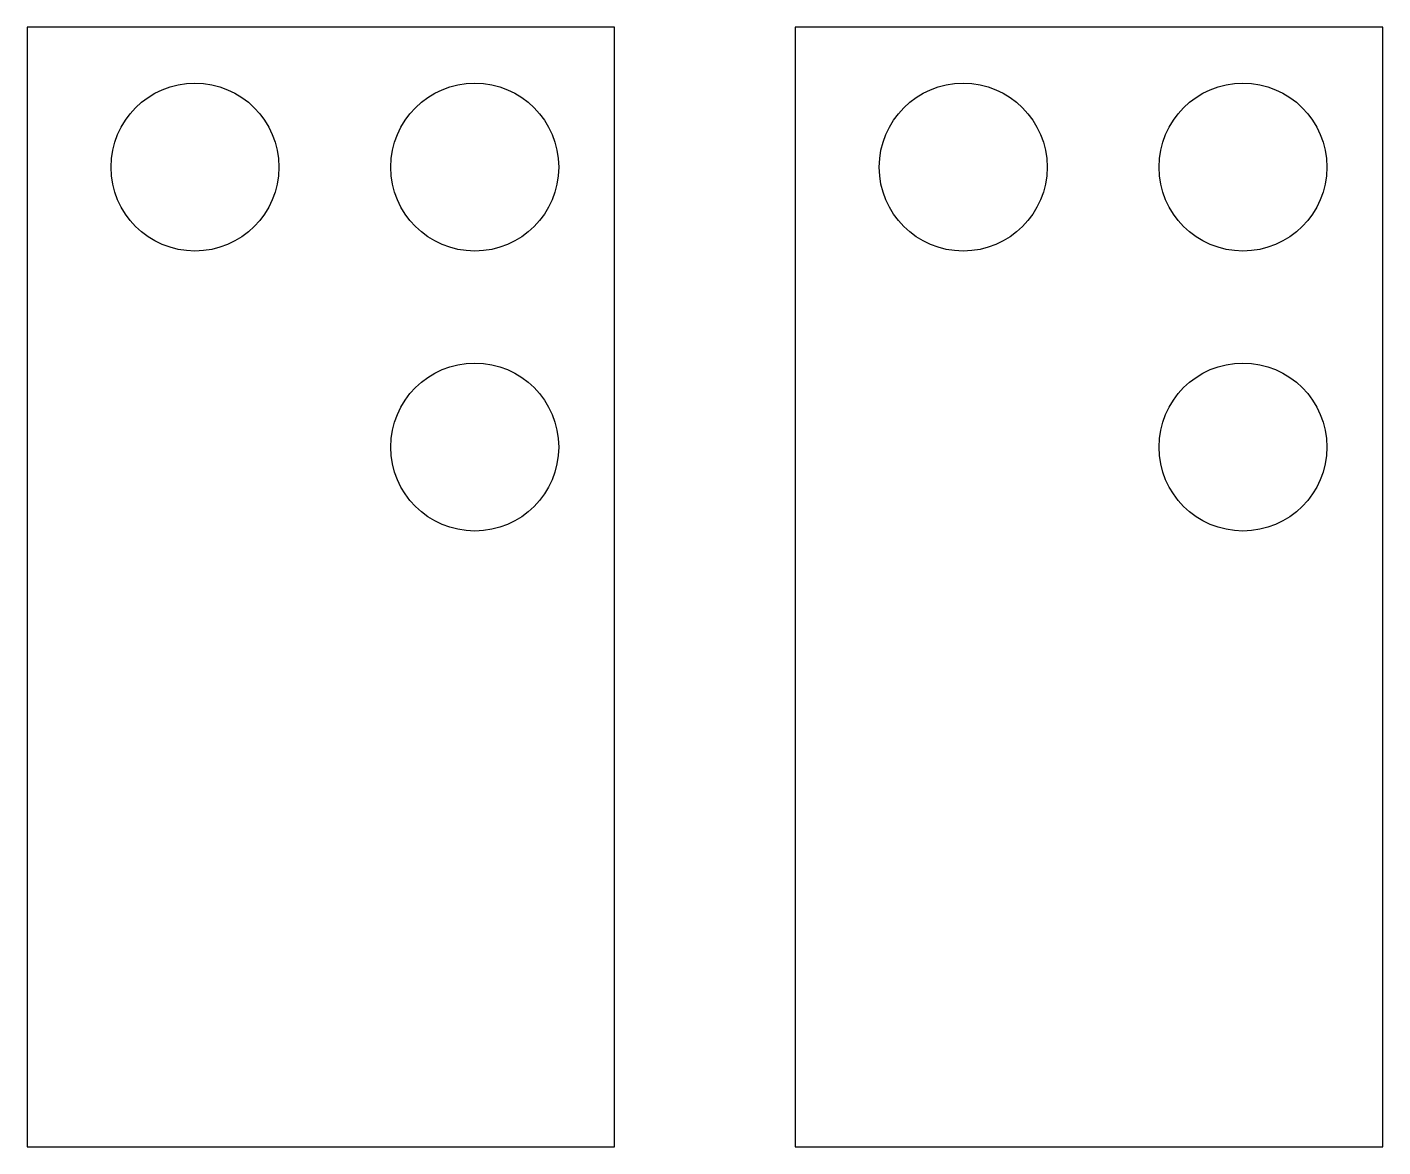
# Model space of a CAD drawing. Header units: millimetres. Extents: x 19.5 to 43.7, y 10 to 30.
import ezdxf

# ---------------------------------------------------------------- set-up
doc = ezdxf.new("R2010")
doc.units = ezdxf.units.MM

msp = doc.modelspace()

# ---------------------------------------------------------------- linework, layer by layer
for points in [[(30, 30), (19.5, 30), (19.5, 10), (30, 10)], [(43.729, 30), (33.229, 30), (33.229, 10), (43.729, 10)]]:
    msp.add_lwpolyline(points, close=True)
for centre in [(22.5, 27.5), (27.5, 27.5), (36.229, 27.5), (41.229, 27.5), (27.5, 22.5), (41.229, 22.5)]:
    msp.add_circle(centre, 1.5)

doc.saveas('drawing.dxf')
